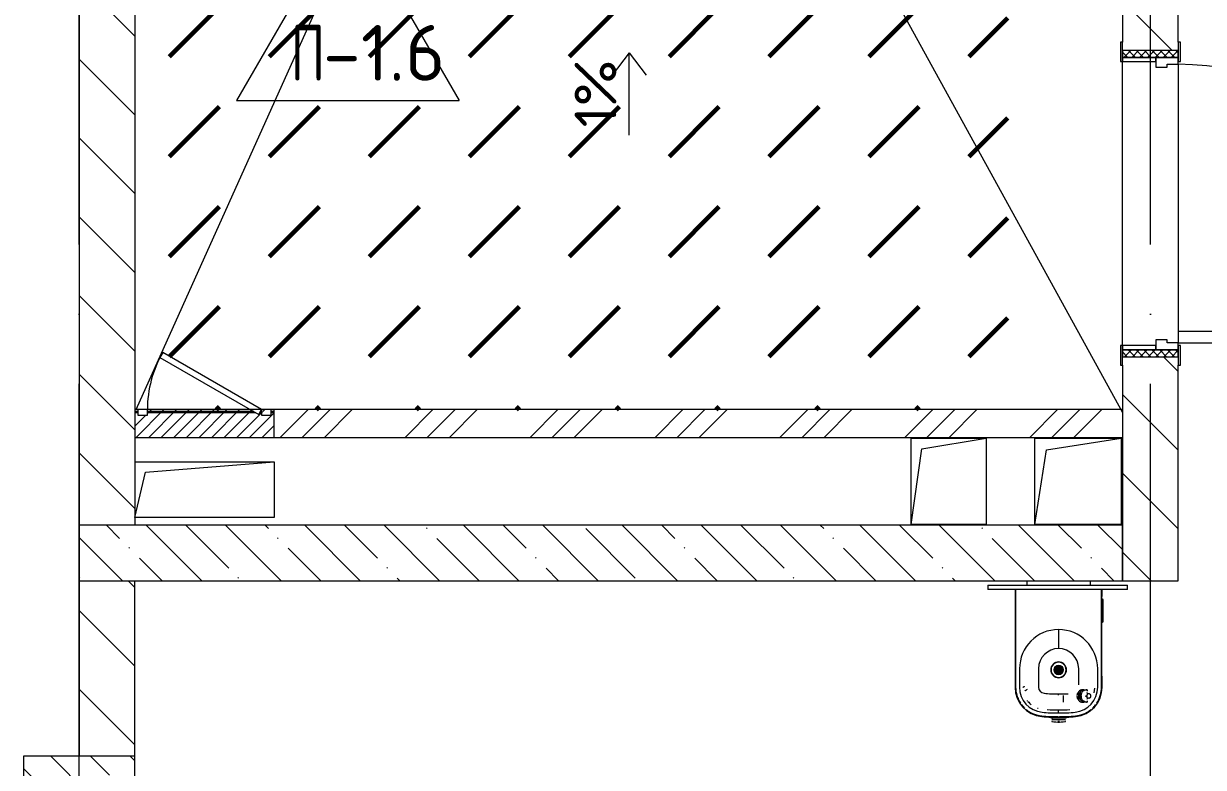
# Model space of a CAD drawing. Header units: millimetres. Extents: x -68946 to 288321, y -402657 to 324925.
# Drawn here: x 164353 to 168593, y -221671 to -219000 of the extents above; entities that cross this region are included whole.
import ezdxf

# ---------------------------------------------------------------- set-up
doc = ezdxf.new("R2010")
doc.units = ezdxf.units.MM
doc.linetypes.add('ADSK_Линия сетки', pattern=[2500, 2000, -250, 0, -250])
for name, color, linetype, lineweight in [('4.3.1) Обесп. пов.-ти ЧНП-8', 152, 'Continuous', 60), ('A-DETL-____-OTLN', 250, 'Continuous', 5), ('A-DETL-GENF-OTLN', 250, 'Continuous', 5), ('A-DOOR-____-MCUT', 250, 'Continuous', 5), ('A-DOOR-____-OTLN', 250, 'Continuous', 5), ('A-DOOR-FRAM-MCUT', 31, 'Continuous', 5), ('A-DOOR-FRAM-OTLN', 31, 'Continuous', 5), ('A-FLOR-____-IDEN', 11, 'Continuous', 9), ('A-FLOR-____-OTLN', 192, 'Continuous', 9), ('A-GENM-____-MCUT', 250, 'Continuous', 25), ('A-GENM-____-OTLN', 250, 'Continuous', 9), ('A-GLAZ-____-OTLN', 250, 'Continuous', 5), ('A-WALL-____-MCUT', 250, 'Continuous', 13), ('A-WALL-____-PATT', 250, 'Continuous', 13), ('G-____-____-DIMS', 250, 'Continuous', 9), ('I-WALL-____-OTLN', 250, 'Continuous', 9), ('S-COLS-____-MCUT', 250, 'Continuous', 25), ('S-COLS-____-OTLN', 250, 'Continuous', 9), ('S-GRID-____-OTLN', 250, 'Continuous', 9)]:
    doc.layers.add(name, color=color, linetype=linetype, lineweight=lineweight)
doc.styles.add('ISOCPEUR_2', font='isocpeur.ttf', dxfattribs={"height": 160})
doc.styles.add('ISOCPEUR_3', font='isocpeur.ttf', dxfattribs={"height": 250})
pattern_1 = [(135, (28052.9, -258555.93), (-141.42136, -141.42136), [])]

# ---------------------------------------------------------------- blocks, each defined once
blk = doc.blocks.new('Дверь_СКБ_1Ст_Внутренняя - Д-3л_1100x2100h_С_У_ Душ-42631068-АР1_Маркировочный план 3 этажа секция 2_3')
at = {"layer": 'A-DOOR-____-OTLN'}
h = blk.add_hatch(dxfattribs=at)
h.set_pattern_fill('FP_9', color=256, style=0, pattern_type=2)
h.set_pattern_definition([(135, (1751.41, 164.685), (-14.14214, -14.14214), []), (225, (1751.41, 164.685), (14.14214, -14.14214), [])])
h.paths.add_polyline_path([(562.5, 100), (537.5, 100), (537.5, -100), (562.5, -100), (562.5, -22.2)])
at = {"layer": 'A-DOOR-FRAM-OTLN'}
h = blk.add_hatch(dxfattribs=at)
h.set_pattern_fill('FP_10', color=256, style=0, pattern_type=2)
h.set_pattern_definition([(45, (-371.384, 164.685), (-14.1421, 14.1421), []), (135, (-371.384, 164.685), (-14.1421, -14.1421), [])])
h.paths.add_polyline_path([(-512.5, -22.2), (-512.5, 100), (-537.5, 100), (-537.5, -100), (-512.5, -100), (-512.5, -96.9)])
at = {"layer": 'A-DOOR-____-MCUT'}
for p, q in [((512.5, 1100), (472.5, 1100)), ((472.5, 1100), (472.5, 100)), ((512.5, 100), (512.5, 1100)), ((472.5, 100), (512.5, 100))]:
    blk.add_line(p, q, dxfattribs=at)
at = {"layer": 'A-DOOR-____-OTLN'}
blk.add_arc((512.5, 100), 1000, 90, 180, dxfattribs=at)
at = {"layer": 'A-DOOR-FRAM-MCUT'}
for p, q in [((-497.5, 108), (-567.5, 108)), ((-567.5, 108), (-567.5, 100)), ((-567.5, 100), (-497.5, 100)), ((-512.5, 100), (-537.5, 100)), ((-537.5, 100), (-537.5, -100)), ((-487.5, 100), (-512.5, 100)), ((-512.5, 100), (-512.5, 20)), ((-512.5, -100), (-512.5, 100)), ((-497.5, 100), (-512.5, 100)), ((-512.5, 100), (-512.5, 99)), ((-512.5, 99), (-497.5, 99)), ((-497.5, 100), (-497.5, 108)), ((-497.5, 99), (-497.5, 100)), ((-487.5, 60), (-487.5, 100)), ((512.5, 100), (512.5, 60)), ((537.5, 100), (512.5, 100)), ((592.5, 108), (522.5, 108)), ((522.5, 108), (522.5, 100)), ((537.5, 100), (522.5, 100)), ((522.5, 100), (522.5, 99)), ((522.5, 100), (592.5, 100)), ((522.5, 99), (537.5, 99)), ((537.5, 20), (537.5, 100)), ((562.5, 100), (537.5, 100)), ((537.5, 100), (537.5, -100)), ((537.5, 99), (537.5, 100)), ((562.5, -100), (562.5, 100)), ((592.5, 100), (592.5, 108)), ((-477.5, 60), (-487.5, 60)), ((-477.5, 20), (-477.5, 60)), ((512.5, 60), (502.5, 60)), ((502.5, 60), (502.5, 20)), ((-512.5, 20), (-477.5, 20)), ((-497.5, 20), (-512.5, 20)), ((-512.5, 20), (-512.5, -100)), ((-497.5, -100), (-497.5, 20)), ((502.5, 20), (537.5, 20)), ((537.5, 20), (522.5, 20)), ((522.5, 20), (522.5, -100)), ((537.5, -100), (537.5, 20)), ((-497.5, -100), (-567.5, -100)), ((-567.5, -100), (-567.5, -108)), ((-567.5, -108), (-497.5, -108)), ((-537.5, -100), (-512.5, -100)), ((-512.5, -100), (-497.5, -100)), ((-497.5, -108), (-497.5, -100)), ((522.5, -100), (537.5, -100)), ((592.5, -100), (522.5, -100)), ((522.5, -100), (522.5, -108)), ((522.5, -108), (592.5, -108)), ((537.5, -100), (562.5, -100)), ((592.5, -108), (592.5, -100))]:
    blk.add_line(p, q, dxfattribs=at)
blk = doc.blocks.new('HDF-EBP_BASE - HDF-EBP_BASE-V65-АР1_Маркировочный план 3 этажа секция 2_3')
at = {"layer": 'A-GENM-____-OTLN', "lineweight": 5}
for p, q in [((-254.4, 0), (247.3, 0)), ((-254.4, 0), (-254.4, -15.9)), ((-114.3, 15.2), (-114.3, 0)), ((114.3, 0), (114.3, 15.2)), ((247.3, -15.9), (247.3, 0)), ((247.3, -15.9), (-254.4, -15.9))]:
    blk.add_line(p, q, dxfattribs=at)
blk = doc.blocks.new('HDF-EBP_SINK - HDF-EBP_SINK-V66-АР1_Маркировочный план 3 этажа секция 2_3')
at = {"layer": 'A-GENM-____-OTLN', "lineweight": 5}
for p, q in [((-156.6, -15.9), (-156.6, -41.3)), ((-156.6, -41.3), (-154.4, -41.3)), ((-154.4, -367.1), (-154.4, -15.9)), ((-154.4, -15.9), (-154.4, -367.1)), ((154.4, -15.9), (154.4, -367.1)), ((154.4, -367.1), (154.4, -15.9)), ((154.4, -41.3), (156.6, -41.3)), ((156.6, -41.3), (156.6, -15.9)), ((-154.4, -326.9), (-156.6, -326.9)), ((-156.6, -326.9), (-156.6, -367.1)), ((-140.4, -300.5), (-140.5, -367)), ((-72.1, -300.6), (-72.2, -367.1)), ((72.2, -358.4), (72.1, -300.6)), ((140.5, -367), (140.4, -300.5)), ((156.6, -326.9), (154.4, -326.9)), ((156.6, -367.1), (156.6, -326.9)), ((87.2, -381.6), (80.2, -381.6)), ((94.1, -378), (85.8, -378)), ((93, -376), (102.1, -376)), ((102.5, -376), (102.5, -381.2)), ((128.5, -371), (126.6, -387.1)), ((67.9, -392.4), (67.9, -390.6)), ((67.9, -406.3), (67.9, -404.6)), ((71.6, -383.4), (71.6, -413.5)), ((72.3, -396.8), (75, -396.8)), ((75, -399.9), (72.3, -399.9)), ((75, -393.5), (76.6, -392.9)), ((75, -393.5), (76.5, -393)), ((75, -396.8), (75, -393.5)), ((75, -396.8), (76.6, -396.8)), ((75, -403.2), (75, -399.9)), ((76.6, -399.9), (75, -399.9)), ((76.5, -403.7), (75, -403.2)), ((76.6, -403.7), (75, -403.2)), ((76.6, -393.4), (76.6, -393.5)), ((76.6, -393.5), (76.6, -396.8)), ((76.6, -396.8), (76.6, -396.8)), ((76.6, -396.8), (76.6, -396.8)), ((76.6, -399.9), (76.6, -403.2)), ((76.6, -399.9), (76.6, -399.9)), ((76.6, -399.9), (76.6, -399.9)), ((76.6, -403.2), (76.6, -403.2)), ((77.1, -408), (77.1, -388.9)), ((77.2, -388.1), (82.7, -388.1)), ((82.7, -408.8), (77.2, -408.8)), ((78, -396.8), (79.3, -396.8)), ((80.2, -415.3), (87.2, -415.3)), ((94.1, -418.9), (85.8, -418.9)), ((102.1, -421), (93, -421)), ((102.5, -408.7), (102.5, -410.5)), ((102.5, -415.7), (102.5, -420.9)), ((-28.6, -475.3), (-28.6, -473)), ((-3.1, -473), (-28.6, -473)), ((-28.6, -475.3), (-23.1, -475.3)), ((28.6, -475.3), (-28.6, -475.3)), ((-24.6, -484.4), (-23.8, -484.1)), ((24.6, -484.4), (-24.6, -484.4)), ((-23.8, -484.1), (-23.2, -484.1)), ((23.8, -484.1), (-23.8, -484.1)), ((22.2, -477.8), (-22.2, -477.8)), ((22.2, -484.1), (-22.2, -484.1)), ((2.6, -489.7), (-2.6, -489.7)), ((-2.6, -489.7), (2.6, -489.7)), ((2.6, -492), (-2.6, -492)), ((-2.6, -492), (2.6, -492)), ((28.6, -473), (3.1, -473)), ((23.1, -473), (28.6, -473)), ((23.2, -484.1), (23.8, -484.1)), ((23.8, -484.1), (24.6, -484.4)), ((28.6, -473), (28.6, -475.3))]:
    blk.add_line(p, q, dxfattribs=at)
at = {"layer": 'A-GENM-____-OTLN', "lineweight": 5, "flags": 128}
for points in [[(82.7, -376.6), (78.8, -377.9), (75.3, -380), (72.3, -382.6), (69.9, -385.7), (68.1, -389.1)], [(77.5, -386.9), (78.7, -384), (80.2, -381.6)], [(80.2, -381.6), (83, -379.5), (85.8, -378)], [(88.2, -376.2), (85.4, -376.4), (82.7, -376.6)], [(85.8, -378), (88.3, -377.3), (90.9, -376.8)], [(67.3, -398.5), (67.1, -395.3), (67.4, -392.1), (68.1, -389.5)], [(68.1, -407.5), (67.4, -404.9), (67.1, -401.7), (67.3, -398.5)], [(68.1, -407.8), (69.9, -411.3), (72.3, -414.4), (75.3, -417), (78.8, -419), (82.7, -420.3)], [(80.2, -415.3), (78.7, -412.9), (77.5, -410)], [(85.8, -418.9), (83, -417.4), (80.2, -415.3)], [(82.7, -420.3), (85.4, -420.5), (88.2, -420.7)], [(90.9, -420.1), (88.3, -419.6), (85.8, -418.9)], [(-28.6, -475.3), (-28.2, -475.6), (-27.7, -475.9), (-27.3, -476.1), (-26.9, -476.4), (-26.4, -476.6), (-25.9, -476.8), (-25.5, -477), (-25, -477.2), (-24.5, -477.3), (-24, -477.5), (-23.5, -477.6), (-23, -477.7), (-22.5, -477.7), (-22.2, -477.8)], [(-24.6, -489.5), (-24.6, -489.5), (-24.6, -489.6), (-24.6, -489.6), (-24.6, -489.7), (-24.6, -489.7), (-24.6, -489.7), (-24.6, -489.8), (-24.5, -489.8), (-24.5, -489.9), (-24.5, -489.9), (-24.5, -489.9), (-24.5, -490), (-24.5, -490), (-24.4, -490), (-24.4, -490.1), (-24.4, -490.1), (-24.4, -490.1), (-24.3, -490.2), (-24.3, -490.2), (-24.3, -490.2), (-24.2, -490.2), (-24.2, -490.3), (-24.2, -490.3), (-24.1, -490.3), (-24.1, -490.3), (-24.1, -490.4), (-24, -490.4), (-24, -490.4), (-24, -490.4), (-23.9, -490.4), (-23.9, -490.4), (-23.8, -490.4), (-23.8, -490.5), (-23.8, -490.5), (-23.7, -490.5)], [(-23.7, -490.5), (-16.7, -491.3), (-9.6, -491.8), (-2.6, -492)], [(2.6, -492), (9.7, -491.8), (16.8, -491.3), (23.7, -490.5)], [(22.2, -477.8), (22.7, -477.7), (23.2, -477.6), (23.7, -477.5), (24.2, -477.4), (24.7, -477.3), (25.2, -477.1), (25.7, -476.9), (26.1, -476.7), (26.6, -476.5), (27, -476.3), (27.5, -476), (27.9, -475.8), (28.3, -475.5), (28.6, -475.3)], [(23.7, -490.5), (23.8, -490.5), (23.8, -490.5), (23.9, -490.4), (23.9, -490.4), (23.9, -490.4), (24, -490.4), (24, -490.4), (24, -490.4), (24.1, -490.4), (24.1, -490.3), (24.1, -490.3), (24.2, -490.3), (24.2, -490.3), (24.2, -490.2), (24.3, -490.2), (24.3, -490.2), (24.3, -490.2), (24.4, -490.1), (24.4, -490.1), (24.4, -490.1), (24.4, -490), (24.5, -490), (24.5, -490), (24.5, -489.9), (24.5, -489.9), (24.5, -489.9), (24.5, -489.8), (24.6, -489.8), (24.6, -489.7), (24.6, -489.7), (24.6, -489.7), (24.6, -489.6), (24.6, -489.6), (24.6, -489.5), (24.6, -489.5)]]:
    blk.add_lwpolyline(points, dxfattribs=at)
at = {"layer": 'A-GENM-____-OTLN', "lineweight": 5}
for centre, radius in [((0, -304.7), 16.2), ((0, -304.7), 15.1), ((0, -304.7), 14.3), ((-10, -298.9), 2.38), ((-5.8, -294.7), 2.38), ((0, -293.2), 2.38), ((5.7, -294.7), 2.38), ((10, -298.9), 2.38), ((-11.5, -304.7), 2.38), ((-10, -310.5), 2.38), ((-5.9, -304.7), 2.38), ((-5.8, -314.7), 2.38), ((-2.8, -299.9), 2.38), ((-2.8, -309.5), 2.38), ((0, -316.2), 2.38), ((0, -304.7), 1.68), ((2.8, -299.9), 2.38), ((2.8, -309.5), 2.38), ((5.7, -314.7), 2.38), ((5.9, -304.7), 2.38), ((10, -310.5), 2.38), ((11.5, -304.7), 2.38)]:
    blk.add_circle(centre, radius, dxfattribs=at)
for centre, radius, start, end in [((0.2, -300.6), 140.6, 90.0806, 179.9517), ((-0.2, -300.6), 140.6, 0.0483, 89.9194), ((0.2, -300.6), 72.3, 90.1567, 179.9517), ((-0.2, -300.6), 72.3, 0.0483, 89.8433), ((0, -304.7), 28.5, 0, 180), ((0, -304.7), 28.5, 0, 180), ((0, -304.7), 27.1, 0, 180), ((0, -304.7), 16.2, 0, 180), ((0, -304.7), 15.1, 0, 180), ((0, -304.7), 15.1, 0, 180), ((0, -304.7), 15.1, 0, 180), ((0, -304.7), 15.1, 0, 180), ((0, -304.7), 14.3, 0, 180), ((0, -304.7), 14.3, 0, 180), ((0, -304.7), 14.3, 0, 180), ((0, -304.7), 14.3, 0, 180), ((-10, -298.9), 2.38, 0, 180), ((-10, -298.9), 2.38, 0, 180), ((0, -304.7), 11, 90, 270), ((-5.8, -294.7), 2.38, 0, 180), ((-5.8, -294.7), 2.38, 0, 180), ((-5.8, -294.7), 2.38, 180, 0), ((-5.8, -294.7), 2.38, 180, 360), ((0, -293.2), 2.38, 0, 180), ((0, -293.2), 2.38, 0, 180), ((0, -293.2), 2.38, 180, 0), ((0, -293.2), 2.38, 180, 255), ((0, -304.7), 11, 270, 90), ((0, -293.2), 2.38, 285, 0), ((5.7, -294.7), 2.38, 0, 180), ((5.7, -294.7), 2.38, 360, 180), ((5.7, -294.7), 2.38, 180, 0), ((5.7, -294.7), 2.38, 180, 0), ((10, -298.9), 2.38, 0, 180), ((10, -298.9), 2.38, 0, 180), ((0, -304.7), 28.5, 180, 360), ((0, -304.7), 28.5, 180, 360), ((0, -304.7), 27.1, 180, 0), ((0, -304.7), 16.2, 180, 0), ((0, -304.7), 15.1, 180, 360), ((0, -304.7), 15.1, 180, 0), ((0, -304.7), 15.1, 180, 0), ((0, -304.7), 15.1, 180, 0), ((0, -304.7), 14.3, 180, 360), ((0, -304.7), 14.3, 180, 0), ((0, -304.7), 14.3, 180, 0), ((0, -304.7), 14.3, 180, 0), ((-11.5, -304.7), 2.38, 360, 180), ((-11.5, -304.7), 2.38, 0, 180), ((-11.5, -304.7), 2.38, 180, 0), ((-11.5, -304.7), 2.38, 180, 360), ((-10, -298.9), 2.38, 180, 0), ((-10, -298.9), 2.38, 180, 360), ((-10, -310.5), 2.38, 0, 180), ((-10, -310.5), 2.38, 360, 180), ((-10, -310.5), 2.38, 180, 0), ((-10, -310.5), 2.38, 180, 0), ((-5.9, -304.7), 2.38, 0, 180), ((-5.9, -304.7), 2.38, 105, 180), ((-5.9, -304.7), 2.38, 180, 0), ((-5.9, -304.7), 2.38, 180, 255), ((-5.8, -314.7), 2.38, 0, 180), ((-5.8, -314.7), 2.38, 0, 180), ((-5.8, -314.7), 2.38, 180, 0), ((-5.8, -314.7), 2.38, 180, 0), ((-5.9, -304.7), 2.38, 0, 90), ((-5.9, -304.7), 2.38, 270, 0), ((-2.8, -299.9), 2.38, 0, 180), ((-2.8, -299.9), 2.38, 0, 180), ((-2.8, -299.9), 2.38, 180, 0), ((-2.8, -309.5), 2.38, 0, 180), ((-2.8, -309.5), 2.38, 180, 0), ((-2.8, -309.5), 2.38, 180, 0), ((-2.8, -299.9), 2.38, 195, 0), ((-2.8, -309.5), 2.38, 0, 165), ((0, -316.2), 2.38, 0, 180), ((0, -316.2), 2.38, 105, 180), ((0, -316.2), 2.38, 180, 0), ((0, -316.2), 2.38, 180, 0), ((0, -304.7), 1.68, 0, 180), ((0, -304.7), 1.68, 0, 180), ((0, -304.7), 1.68, 180, 0), ((0, -304.7), 1.68, 180, 0), ((2.8, -299.9), 2.38, 0, 180), ((2.8, -299.9), 2.38, 360, 180), ((2.8, -299.9), 2.38, 180, 0), ((2.8, -299.9), 2.38, 180, 345), ((2.8, -309.5), 2.38, 0, 180), ((2.8, -309.5), 2.38, 15, 180), ((2.8, -309.5), 2.38, 180, 0), ((2.8, -309.5), 2.38, 180, 0), ((0, -316.2), 2.38, 0, 75), ((5.7, -314.7), 2.38, 0, 180), ((5.7, -314.7), 2.38, 0, 180), ((5.7, -314.7), 2.38, 180, 0), ((5.7, -314.7), 2.38, 180, 0), ((5.9, -304.7), 2.38, 90.0554, 180), ((5.9, -304.7), 2.38, 0, 180), ((5.9, -304.7), 2.38, 90, 180), ((5.9, -304.7), 2.38, 180, 0), ((5.9, -304.7), 2.38, 180, 270), ((5.9, -304.7), 2.38, 0, 75), ((5.9, -304.7), 2.38, 285, 0), ((10, -298.9), 2.38, 180, 0), ((10, -298.9), 2.38, 180, 360), ((10, -310.5), 2.38, 0, 180), ((10, -310.5), 2.38, 360, 180), ((10, -310.5), 2.38, 180, 0), ((10, -310.5), 2.38, 180, 0), ((11.5, -304.7), 2.38, 0, 180), ((11.5, -304.7), 2.38, 0, 180), ((11.5, -304.7), 2.38, 180, 0), ((11.5, -304.7), 2.38, 180, 0), ((-50.8, -367.1), 105.8, 180, 264.535), ((-50.8, -367.1), 103.6, 180, 213.814), ((-50.8, -367.1), 103.6, 180, 195.4934), ((-50.3, -367.1), 90.2, 179.9517, 264.2224), ((-50.3, -367.1), 21.9, 179.9517, 264.2224), ((50.3, -367.1), 90.2, 275.7776, 0.0483), ((50.8, -367.1), 105.8, 275.465, 360), ((50.8, -367.1), 103.6, 326.186, 0), ((50.8, -367.1), 103.6, 344.5066, 360), ((-50.8, -367.1), 103.6, 200.6535, 211.4163), ((-50.7, -367), 78.7, 217.0387, 219.2483), ((-50.4, -367.7), 78.4, 220.2117, 232.1223), ((-4.3, 87.2), 478.5, 264.2224, 270.5192), ((4.3, 87.2), 478.5, 269.4808, 273.6015), ((94.7, -398.5), 4.73, 313.4033, 26.4947), ((94.7, -398.5), 13.1, 37.513, 57.2889), ((94.7, -398.5), 13.1, 305.7005, 322.487), ((50.8, -367.1), 103.6, 328.5837, 339.3465), ((-50.8, -367.1), 103.6, 217.8768, 226.8402), ((-50.8, -367.1), 103.6, 230.721, 264.535), ((-50.8, -367.1), 103.6, 233.1187, 243.8815), ((-50.8, -367.1), 103.6, 249.0416, 264.535), ((-50.4, -367.7), 78.4, 251.32, 252.7791), ((-4.3, 87.2), 546.8, 264.2224, 270.4544), ((0.1, 182.5), 631, 266.2538, 273.6897), ((4.3, 87.2), 546.8, 269.5456, 275.7776), ((50.8, -367.1), 103.6, 275.465, 309.279), ((50.8, -367.1), 103.6, 275.465, 290.9584), ((50.8, -367.1), 103.6, 296.1185, 306.8813), ((50.8, -367.1), 103.6, 313.3418, 322.3052), ((0, 163.9), 639.2, 264.535, 267.5504), ((0, 163.9), 637, 264.535, 270), ((0, 163.9), 637, 264.535, 270), ((0, 163.9), 639.2, 267.6208, 267.7358), ((0, 163.9), 639.2, 267.8004, 267.927), ((0, 163.9), 637, 270, 275.465), ((0, 163.9), 637, 270, 275.465), ((0, 163.9), 639.2, 272.515, 275.465)]:
    blk.add_arc(centre, radius, start, end, dxfattribs=at)
for centre, major_axis, start_param, end_param in [((75.8, -398.3), (0, 5), 0.221966, 1.262588), ((75.8, -398.3), (0, 5), 1.879005, 2.919627), ((78.8, -398.3), (0, 5.94), 1.312399, 1.570796), ((78.8, -398.3), (0, 5.94), 1.570796, 1.829193), ((75.8, -398.3), (0, 5), 6.054967, 6.067574), ((75.8, -398.3), (0, 5), 3.357204, 4.367651), ((75.8, -398.3), (0, 5), 5.020598, 5.432897)]:
    blk.add_ellipse(centre, major_axis=major_axis, ratio=0.731354, start_param=start_param, end_param=end_param, dxfattribs=at)
for points, knots in [([(0, -160), (0, -160.8), (0, -162.5), (0, -165), (0, -167.3), (0, -169.2), (0, -170.8), (0, -172), (0, -172.7), (0, -173.2), (0, -173.6), (0, -174.4), (0, -175.8), (0, -178.5), (0, -182.4), (0, -185.8), (0, -188.6), (0, -190.8), (0, -193.1), (0, -195.3), (0, -197.5), (0, -199.7), (0, -202), (0, -205.1), (0, -209), (0, -213.7), (0, -220), (0, -225), (0, -228.3)], [-1, -1, -1, -1, -0.972222, -0.944444, -0.916667, -0.888889, -0.861111, -0.833333, -0.805556, -0.777778, -0.75, -0.722222, -0.666667, -0.611111, -0.555556, -0.5, -0.472222, -0.444444, -0.416667, -0.388889, -0.361111, -0.333333, -0.305556, -0.277778, -0.222222, -0.166667, -0.111111, 0, 0, 0, 0]), ([(-128.6, -367.4), (-128.2, -367.2), (-127.4, -366.7), (-126.2, -366), (-124.8, -365.1), (-123.5, -364.3), (-123.2, -364.1), (-123.2, -364.1)], [-1, -1, -1, -1, -0.857143, -0.714286, -0.571429, -0.285714, 0, 0, 0, 0]), ([(-121.6, -380), (-121, -379.6), (-119.7, -378.9), (-117.9, -377.9), (-116.7, -377.3), (-116.3, -377), (-116.2, -377)], [-1, -1, -1, -1, -0.7857143, -0.5714286, -0.2857143, -0.1428571, -0.1428571, -0.1428571, -0.1428571]), ([(-116.1, -376.9), (-116.1, -376.9), (-115.6, -376.6), (-113.6, -375.6), (-111.8, -374.5)], [-1, -1, -1, -1, -0.8571429, -0.5714286, -0.5714286, -0.5714286, -0.5714286]), ([(94.3, -376.6), (95.7, -376.5), (98.2, -376.3), (100.8, -376), (102.2, -375.9), (102.5, -376), (102.5, -376)], [0, 0, 0, 0, 0.1666667, 0.3333333, 0.5, 0.6188068, 0.6188068, 0.6188068, 0.6188068]), ([(17.9, -414.5), (17.9, -414.5), (17.9, -413.9), (17.9, -410.9), (17.9, -406.2), (17.9, -401.9), (18, -398.8), (18, -397.1)], [-1, -1, -1, -1, -0.8571429, -0.5714286, -0.4285714, -0.2857143, -0.1428571, -0.1428571, -0.1428571, -0.1428571]), ([(17.9, -420.8), (17.9, -420.1), (17.9, -418.7), (17.9, -416.6), (17.9, -415.2), (17.9, -414.7), (17.9, -414.6)], [-1, -1, -1, -1, -0.7857143, -0.5714286, -0.2857143, -0.1428571, -0.1428571, -0.1428571, -0.1428571]), ([(68.1, -389.1), (68.1, -389.3), (68, -389.5), (68, -389.9), (68, -390.1), (67.9, -390.4), (67.9, -390.7), (68, -391), (68, -391.2)], [0, 0, 0, 0, 0.1, 0.15, 0.2, 0.25, 0.3, 0.4, 0.4, 0.4, 0.4]), ([(68, -405.8), (68, -405.9), (67.9, -406.2), (67.9, -406.5), (68, -406.8), (68, -407), (68, -407.4), (68.1, -407.6), (68.1, -407.8)], [0.6, 0.6, 0.6, 0.6, 0.7, 0.75, 0.8, 0.85, 0.9, 1, 1, 1, 1]), ([(77.2, -408.8), (77.1, -408.1), (77.2, -406.7), (77.5, -404.8), (77.8, -403.5), (78, -402.7), (78.1, -402.1), (78.2, -401.5), (78.4, -400.9), (78.5, -400.3), (78.6, -399.7), (78.6, -399.1), (78.6, -398.5), (78.6, -397.8), (78.6, -397.2), (78.5, -396.6), (78.4, -396), (78.2, -395.4), (78.1, -394.8), (78, -394.2), (77.8, -393.5), (77.5, -392.1), (77.2, -390.2), (77.1, -388.8), (77.2, -388.1)], [0, 0, 0, 0, 0.111111, 0.222222, 0.277778, 0.305556, 0.333333, 0.361111, 0.388889, 0.416667, 0.444444, 0.472222, 0.5, 0.527778, 0.555556, 0.583333, 0.611111, 0.638889, 0.666667, 0.694444, 0.722222, 0.777778, 0.888889, 1, 1, 1, 1]), ([(82.7, -388.1), (82.1, -389.3), (81.2, -391.9), (80.5, -395.8), (80.4, -399), (80.6, -401.3), (80.8, -402.9), (81.2, -404.5), (81.7, -406.5), (82.3, -407.9), (82.7, -408.8)], [0, 0, 0, 0, 0.2, 0.4, 0.55, 0.625, 0.7, 0.775, 0.85, 1, 1, 1, 1]), ([(102.4, -420.9), (102.4, -421), (101.5, -421), (98.2, -420.7), (95.7, -420.4), (94.3, -420.3)], [0.3811932, 0.3811932, 0.3811932, 0.3811932, 0.6666667, 0.8333333, 1, 1, 1, 1]), ([(105, -406.4), (104.7, -406.3), (104.2, -405.8), (103.7, -404.9), (103.4, -404.2), (103.2, -403.7), (103.1, -403.3), (103, -402.9), (102.8, -402.3), (102.7, -401.6), (102.6, -401), (102.5, -400.5), (102.5, -399.9), (102.4, -399.2), (102.4, -398.4), (102.4, -397.7), (102.5, -397.1), (102.5, -396.6), (102.6, -395.7), (102.8, -394.9), (102.9, -394.4)], [-1, -1, -1, -1, -0.8, -0.7, -0.65, -0.6, -0.575, -0.55, -0.5, -0.45, -0.4, -0.375, -0.35, -0.3, -0.25, -0.2, -0.175, -0.15, -0.1, 0, 0, 0, 0]), ([(111, -390.3), (111.3, -390.4), (111.7, -390.6), (112.1, -391), (112.4, -391.2), (112.5, -391.3), (112.6, -391.4), (112.7, -391.5), (112.8, -391.6), (113, -391.8), (113.3, -392.2), (113.6, -392.6), (113.8, -393), (113.9, -393.3), (113.9, -393.5), (114, -393.7), (114.1, -394.1), (114.2, -394.5), (114.4, -395.2), (114.6, -396.1), (114.7, -397.1), (114.8, -397.9), (114.8, -398.3), (114.9, -398.6), (114.8, -398.9), (114.8, -399.4), (114.7, -400.1), (114.6, -401), (114.4, -401.9), (114.2, -402.5), (114.1, -402.9), (114, -403.2), (113.9, -403.4), (113.9, -403.5), (113.8, -403.7), (113.7, -404), (113.6, -404.3), (113.3, -404.8), (113, -405.1), (112.8, -405.3), (112.6, -405.4), (112.5, -405.6), (112.4, -405.7), (112.1, -406), (111.8, -406.2), (111.4, -406.4), (110.8, -406.7), (110.1, -406.9), (108.9, -407.1), (107.2, -407), (105.8, -406.7), (105, -406.4)], [-1, -1, -1, -1, -0.944444, -0.916667, -0.902778, -0.895833, -0.888889, -0.881944, -0.875, -0.861111, -0.833333, -0.805556, -0.791667, -0.784722, -0.777778, -0.770833, -0.763889, -0.75, -0.736111, -0.722222, -0.694444, -0.680556, -0.673611, -0.666667, -0.659722, -0.652778, -0.638889, -0.611111, -0.597222, -0.583333, -0.569444, -0.5625, -0.559028, -0.555556, -0.548611, -0.541667, -0.527778, -0.5, -0.472222, -0.458333, -0.451389, -0.444444, -0.430556, -0.416667, -0.388889, -0.361111, -0.333333, -0.277778, -0.222222, -0.111111, 0, 0, 0, 0]), ([(0, -459.6), (0, -458.7), (0, -457), (0, -454.6), (0, -452.3), (0, -450.4), (0, -449.1), (0, -448.5), (0, -448.4)], [-1, -1, -1, -1, -0.9722222, -0.9444444, -0.9166667, -0.8888889, -0.8611111, -0.852685, -0.852685, -0.852685, -0.852685])]:
    blk.add_open_spline(points, degree=3, knots=knots, dxfattribs=at)
for points in [[(-123.2, -364.1), (-123.2, -364.1), (-123, -364), (-122.7, -363.8)], [(87.2, -381.6), (86.4, -382.5), (84.8, -384.4), (83.4, -386.8), (82.7, -388.1)], [(94.1, -378), (93, -378.4), (90.7, -379.4), (88.4, -380.8), (87.2, -381.6)], [(91.2, -376), (90.4, -376.1), (89.3, -376.2), (88.2, -376.2)], [(90.9, -376.8), (91.7, -376.6), (93.1, -376.3), (93.6, -376.1), (93.6, -376.1)], [(93.6, -376.8), (93.9, -376.7), (94.1, -376.7), (94.3, -376.6)], [(99.3, -376.8), (98.5, -377), (96.8, -377.3), (95, -377.8), (94.1, -378)], [(102.4, -376.1), (102.2, -376.2), (101.1, -376.5), (99.3, -376.8)], [(0, -395.6), (0, -394.2), (0, -392.7), (0, -391.3)], [(77.2, -388.1), (77.2, -387.9), (77.3, -387.5), (77.4, -387.1), (77.5, -386.9)], [(77.5, -410), (77.4, -409.8), (77.3, -409.5), (77.2, -409), (77.2, -408.8)], [(82.7, -408.8), (83.4, -410.1), (84.8, -412.5), (86.4, -414.5), (87.2, -415.3)], [(87.2, -415.3), (88.4, -416.1), (90.7, -417.5), (93, -418.5), (94.1, -418.9)], [(88.2, -420.7), (89.3, -420.8), (90.4, -420.8), (91.2, -420.9)], [(93.6, -420.8), (93.6, -420.8), (93.1, -420.6), (91.7, -420.3), (90.9, -420.1)], [(94.3, -420.3), (94.1, -420.3), (93.9, -420.2), (93.6, -420.1)], [(94.1, -418.9), (95, -419.2), (96.8, -419.6), (98.5, -419.9), (99.3, -420.1)], [(99.3, -420.1), (100.2, -420.3), (101.6, -420.6), (102.3, -420.8), (102.4, -420.8)], [(102.4, -409.9), (102.4, -409.6), (102.4, -409.3), (102.3, -409.1)], [(102.9, -394.4), (103.2, -393.3), (103.8, -391.5), (104.6, -390.7), (105, -390.5)], [(105, -390.5), (106.2, -390.1), (108.3, -389.7), (110.1, -390), (111, -390.3)]]:
    blk.add_open_spline(points, degree=3, dxfattribs=at)
blk = doc.blocks.new('Elkay_logo - Elkay_logo-V67-АР1_Маркировочный план 3 этажа секция 2_3')
at = {"layer": 'A-GENM-____-OTLN', "lineweight": 5}
for p, q in [((140174.4, 37490), (140178.3, 37490)), ((140178.3, 37489.2), (140178.3, 37490)), ((140178.3, 37490), (140178.3, 37489.2)), ((140178.3, 37489.2), (140178.3, 37406.7)), ((140178.3, 37488.2), (140179.1, 37488.2)), ((140179.1, 37488.2), (140179.1, 37407.7)), ((140178.3, 37405.9), (140174.4, 37405.9)), ((140178.3, 37407.7), (140179.1, 37407.7)), ((140178.3, 37406.7), (140178.3, 37405.9)), ((140178.3, 37405.9), (140178.3, 37406.7))]:
    blk.add_line(p, q, dxfattribs=at)
blk = doc.blocks.new('BSC_Колонна _Прямоугольная - 400x400-V129-АР1_Маркировочный план 3 этажа секция 2_3')
at = {"layer": 'S-COLS-____-OTLN', "lineweight": 5}
h = blk.add_hatch(dxfattribs=at)
h.set_pattern_fill('FP_105', color=256, style=0, pattern_type=2)
h.set_pattern_definition([(135, (-136499.98, -36725), (-142.5612, -142.5612), []), (135, (-136357.42, -36725), (-142.5612, -142.5612), [252.016, -50.403, 3.353, -47.05])])
h.paths.add_polyline_path([(200, -200), (200, 200), (-200, 200), (-200, -200), (184, -200)])
at = {"layer": 'S-COLS-____-MCUT', "lineweight": 5}
for p, q in [((200, 200), (-200, 200)), ((-200, 200), (-200, -200)), ((200, -200), (200, 200)), ((-200, -200), (200, -200))]:
    blk.add_line(p, q, dxfattribs=at)
blk = doc.blocks.new('_Wn_-As_OpeningMEP_floor__Rectangular - _Wn_-As_OpeningMEP_floor__Rectangular-37748879-АР1_Маркировочный план 3 этажа секция 2_3')
at = {"layer": 'A-DETL-GENF-OTLN', "lineweight": 5}
for p, q in [((-113.5, 163.5), (155, 205)), ((-155, -105), (-113.5, 163.5))]:
    blk.add_line(p, q, dxfattribs=at)
blk = doc.blocks.new('_Wn_-As_OpeningMEP_floor__Rectangular - _Wn_-As_OpeningMEP_floor__Rectangular-39899416-АР1_Маркировочный план 3 этажа секция 2_3')
at = {"layer": 'A-DETL-GENF-OTLN', "lineweight": 5}
for p, q in [((-96.3, 166.3), (135, 205)), ((-135, -105), (-96.3, 166.3))]:
    blk.add_line(p, q, dxfattribs=at)
blk = doc.blocks.new('_Wn_-As_OpeningMEP_floor__Rectangular - _Wn_-As_OpeningMEP_floor__Rectangular-V187-АР1_Маркировочный план 3 этажа секция 2_3')
at = {"layer": 'A-DETL-GENF-OTLN', "lineweight": 5}
for p, q in [((-212.2, 112.2), (250, 150)), ((-250, -49.9), (-212.2, 112.2))]:
    blk.add_line(p, q, dxfattribs=at)
blk = doc.blocks.new('АР_Люк - ЛРС_ВК_500х400_наружный_NCS S 1000-N-V204-АР1_Маркировочный план 3 этажа секция 2_3')
at = {"layer": 'A-DOOR-____-OTLN'}
h = blk.add_hatch(dxfattribs=at)
h.set_pattern_fill('FP_144', color=256, style=0, pattern_type=2)
h.set_pattern_definition([(45, (125, 0), (-22.6274, 22.6274), [])])
h.paths.add_polyline_path([(340, 43), (330, 41), (330, 43)])
h.paths.add_polyline_path([(375, -50), (375, -50), (375, 50), (365, 50), (365, 30), (330, 30), (330, 40.1), (357.2, 40.1), (357.2, 43), (340, 43), (357.2, 46.4), (357.2, 50), (330, 50), (320, 32.7), (290, 50), (-80, 50), (-80, 30), (-115, 30), (-115, 50), (-125, 50), (-125, -50), (357.2, -50)])
at = {"layer": 'A-DETL-GENF-OTLN', "lineweight": 5}
for p, q in [((375, 50), (-125, 50)), ((-125, 50), (-125, -50)), ((375, -50), (375, 50)), ((-125, -50), (375, -50))]:
    blk.add_line(p, q, dxfattribs=at)
at = {"layer": 'A-DOOR-____-MCUT', "lineweight": 5}
for p, q in [((-25.1, 255), (-35.1, 237.7)), ((330, 50), (-25.1, 255)), ((-35.1, 237.7), (320, 32.7)), ((-80, 50), (-115, 50)), ((-115, 50), (-115, 30)), ((-80, 30), (-80, 50)), ((320, 32.7), (330, 50)), ((365, 50), (330, 50)), ((330, 50), (330, 30)), ((365, 30), (365, 50)), ((-115, 30), (-80, 30)), ((330, 30), (365, 30))]:
    blk.add_line(p, q, dxfattribs=at)
blk.add_arc((330, 50), 410, 150, 180, dxfattribs=at)
at = {"layer": 'A-DOOR-____-OTLN'}
blk.add_line((330, 50), (-25.1, 255), dxfattribs=at)
blk = doc.blocks.new('ASML_АР_Отделка Люка - ВО Отделка люков_Грунтовка 0_Шпатлевка 0_Окраска 0_0-42722003-АР1_Маркировочный план 3 этажа секция 2_3')
at = {"layer": 'A-GENM-____-MCUT', "lineweight": 5}
for p, q in [((-240, 3), (-250, 3)), ((-250, 3), (-250, 0)), ((177.1, 3), (-205, 3)), ((205, 3), (201, 3)), ((250, 3), (240, 3)), ((250, 0), (250, 3)), ((-250, 0), (-240, 0)), ((-205, 0), (182.3, 0)), ((199.2, 0), (205, 0)), ((240, 0), (250, 0))]:
    blk.add_line(p, q, dxfattribs=at)
blk = doc.blocks.new('AAR_СКБ_Марка_Перекрытия - Марка пола-17325028-АР1_Маркировочный план 3 этажа секция 2_3')
at = {"layer": 'A-FLOR-____-IDEN'}
for p, q in [((0, 6.932), (-4.002, 0)), ((0, 6.932), (4.002, 0)), ((-4.002, 0), (4.002, 0))]:
    blk.add_line(p, q, dxfattribs=at)

msp = doc.modelspace()

# ---------------------------------------------------------------- hatches: boundary and pattern name
at = {"layer": '4.3.1) Обесп. пов.-ти ЧНП-8'}
h = msp.add_hatch(dxfattribs=at)
h.set_pattern_fill('DASH', color=256, scale=80, angle=45)
h.paths.add_polyline_path([(164790.4057, -216050.928), (167890.1944, -216050.928), (167890.1944, -220385.9804), (164790.4057, -220385.9804)])
at = {"layer": 'A-WALL-____-PATT', "lineweight": 15}
h = msp.add_hatch(dxfattribs=at)
h.set_pattern_fill('FP_1', color=256, style=0, pattern_type=2)
h.set_pattern_definition(pattern_1)
h.paths.add_polyline_path([(168502.9057, -221000.7777), (168502.9057, -220195.9296), (168302.9057, -220195.9296), (168302.9057, -221000.7777), (168445.192, -221000.7777)])
h.paths.add_polyline_path([(168302.9057, -219095.9296), (168502.9057, -219095.9296), (168502.9057, -214120.9602), (168302.9057, -214120.9602), (168302.9057, -219065.9296)])
h.paths.add_polyline_path([(168302.9057, -213450.9602), (168502.9057, -213450.9602), (168502.9057, -213230.9602), (168302.9057, -213230.9602), (168302.9057, -213430.9602)])
h = msp.add_hatch(dxfattribs=at)
h.set_pattern_fill('FP_1', color=256, style=0, pattern_type=2)
h.set_pattern_definition(pattern_1)
h.paths.add_polyline_path([(164752.8838, -220800.7777), (164752.9057, -220800.7777), (164752.8838, -217830.9286), (164552.9057, -217830.9286), (164552.9057, -220800.7777), (164752.5368, -220800.7777)])
h.paths.add_polyline_path([(164752.9057, -217430.9286), (164752.8838, -216050.928), (164552.9057, -216050.928), (164552.9057, -217430.9286), (164752.8838, -217430.9286)])
h = msp.add_hatch(dxfattribs=at)
h.set_pattern_fill('FP_11', color=256, style=0, pattern_type=2)
h.set_pattern_definition([(45, (28052.9, -258555.93), (-224.5064, 224.5064), []), (45, (28132.28, -258555.93), (0, 449.0128), []), (45, (27973.53, -258555.93), (0, 449.0128), [])])
h.paths.add_polyline_path([(167093.589, -220485.9804), (168302.9057, -220485.9804), (168302.9057, -220385.9804), (165252.9057, -220385.9804), (165252.9057, -220485.9804), (166924.6386, -220485.9804)])
h = msp.add_hatch(dxfattribs=at)
h.set_pattern_fill('FP_19', color=256, style=0, pattern_type=2)
h.set_pattern_definition([(135, (28052.9, -258555.93), (-142.5612, -142.5612), []), (135, (28195.47, -258555.93), (-142.5612, -142.5612), [252.016, -50.403, 3.353, -47.05])])
h.paths.add_polyline_path([(164749.9996, -221000.7777), (168302.9057, -221000.7777), (168302.0779, -220800.7777), (164552.9057, -220800.7777), (164552.9057, -221000.7777), (164632.9057, -221000.7777)])
h = msp.add_hatch(dxfattribs=at)
h.set_pattern_fill('FP_1', color=256, style=0, pattern_type=2)
h.set_pattern_definition(pattern_1)
h.paths.add_polyline_path([(164552.9057, -225030.9608), (164752.9057, -225030.9608), (164752.8838, -222030.9286), (164552.9057, -222030.9286), (164552.9057, -224999.1221)])
h.paths.add_polyline_path([(164552.9057, -221630.9286), (164752.9057, -221630.9286), (164752.8838, -221000.7777), (164552.9057, -221000.7777)])

# ---------------------------------------------------------------- linework, layer by layer
at = {"layer": 'A-DETL-____-OTLN', "lineweight": 9}
msp.add_line((166457.8838, -217048.4286), (168302.9057, -220395.9292), dxfattribs=at)
at = {"layer": 'A-FLOR-____-OTLN'}
msp.add_line((164757.3785, -220385.9804), (166257.8838, -217048.4286), dxfattribs=at)
at = {"layer": 'A-FLOR-____-OTLN', "lineweight": 5}
for p, q in [((168502.9057, -219145.9296), (168502.9057, -220105.9296)), ((167542.8838, -220488.4808), (167812.8838, -220488.4808)), ((167542.8838, -220798.4808), (167542.8838, -220488.4808)), ((167812.8838, -220488.4808), (167812.8838, -220798.4808)), ((167987.8838, -220798.4286), (167987.8838, -220488.4286)), ((167987.8838, -220488.4286), (168297.8838, -220488.4286)), ((168297.8838, -220488.4286), (168297.8838, -220798.4286)), ((164752.9057, -220573.4286), (165252.8838, -220573.4286)), ((165252.8838, -220573.4286), (165252.8838, -220773.4286)), ((165252.8838, -220773.4286), (164752.9057, -220773.4286)), ((167812.8838, -220798.4808), (167542.8838, -220798.4808)), ((168297.8838, -220798.4286), (167987.8838, -220798.4286))]:
    msp.add_line(p, q, dxfattribs=at)
at = {"layer": 'A-WALL-____-MCUT', "color": 7, "lineweight": 15}
for p, q in [((168502.9057, -219065.9296), (168502.9057, -214120.9602)), ((168302.9057, -214260.9286), (168302.9057, -219065.9296)), ((164552.9057, -217830.9286), (164552.9057, -220800.7777)), ((164752.9057, -217830.9286), (164752.9057, -220392.9804)), ((168302.9057, -220225.9296), (168302.9057, -221000.7777)), ((168502.9057, -221000.7777), (168502.9057, -220225.9296)), ((164762.9057, -220385.9804), (164752.9057, -220385.9804)), ((164752.9057, -220395.9804), (164752.9057, -220800.7777)), ((165167.9057, -220385.9804), (164797.9057, -220385.9804)), ((168302.9057, -220385.9804), (165242.9057, -220385.9804)), ((164752.9057, -220485.9804), (168302.9057, -220485.9804)), ((164552.9057, -221000.7777), (164552.9057, -221630.9286)), ((164752.9057, -221630.9286), (164752.9057, -221000.7777)), ((168302.9057, -221000.7777), (168502.9057, -221000.7777))]:
    msp.add_line(p, q, dxfattribs=at)
at = {"layer": 'A-WALL-____-MCUT', "color": 250, "lineweight": 15}
for p, q in [((168302.9057, -220800.7777), (164552.9057, -220800.7777)), ((164552.9057, -220800.7777), (164552.9057, -221000.7777)), ((168302.9057, -221000.7777), (168302.9057, -220800.7777)), ((164552.9057, -221000.7777), (168302.9057, -221000.7777))]:
    msp.add_line(p, q, dxfattribs=at)
at = {"layer": 'G-____-____-DIMS'}
for p, q in [((166529.2272, -219104.4111), (166467.8411, -219184.4111)), ((166529.2272, -219104.4111), (166590.6134, -219184.4111)), ((166529.2272, -219400.0483), (166529.2272, -219104.4111))]:
    msp.add_line(p, q, dxfattribs=at)
at = {"layer": 'I-WALL-____-OTLN', "lineweight": 15}
for p, q in [((168302.9057, -220155.9296), (168302.9057, -219135.9296)), ((168502.9057, -219145.9296), (168502.9057, -220105.9296))]:
    msp.add_line(p, q, dxfattribs=at)
at = {"layer": 'S-GRID-____-OTLN', "linetype": 'ADSK_Линия сетки'}
for p, q in [((164552.9057, -262294.7685), (164552.9057, -197353.9241)), ((168402.9057, -262294.7685), (168402.9057, -197353.9241))]:
    msp.add_line(p, q, dxfattribs=at)

# ---------------------------------------------------------------- block references
at = {"layer": 'A-DOOR-____-OTLN', "rotation": 270}
msp.add_blockref('Дверь_СКБ_1Ст_Внутренняя - Д-3л_1100x2100h_С_У_ Душ-42631068-АР1_Маркировочный план 3 этажа секция 2_3', (168402.9057, -219633.4296), dxfattribs=at)
at = {"layer": 'A-DOOR-____-OTLN'}
msp.add_blockref('АР_Люк - ЛРС_ВК_500х400_наружный_NCS S 1000-N-V204-АР1_Маркировочный план 3 этажа секция 2_3', (164877.9057, -220435.9804), dxfattribs=at)
at = {"layer": 'A-FLOR-____-IDEN', "xscale": 99.99999999999993, "yscale": 99.99999999999993, "zscale": 99.99999999999993}
msp.add_blockref('AAR_СКБ_Марка_Перекрытия - Марка пола-17325028-АР1_Маркировочный план 3 этажа секция 2_3', (165518.1852, -219276.1615), dxfattribs=at)
at = {"layer": 'A-GENM-____-OTLN', "lineweight": 5}
for name, p in [('ASML_АР_Отделка Люка - ВО Отделка люков_Грунтовка 0_Шпатлевка 0_Окраска 0_0-42722003-АР1_Маркировочный план 3 этажа секция 2_3', (165002.9057, -220395.9804)), ('HDF-EBP_BASE - HDF-EBP_BASE-V65-АР1_Маркировочный план 3 этажа секция 2_3', (168072.9057, -221015.928)), ('HDF-EBP_SINK - HDF-EBP_SINK-V66-АР1_Маркировочный план 3 этажа секция 2_3', (168072.9057, -221015.928)), ('Elkay_logo - Elkay_logo-V67-АР1_Маркировочный план 3 этажа секция 2_3', (28052.9057, -258555.9292))]:
    msp.add_blockref(name, p, dxfattribs=at)
at = {"layer": 'A-GLAZ-____-OTLN'}
for name, p in [('_Wn_-As_OpeningMEP_floor__Rectangular - _Wn_-As_OpeningMEP_floor__Rectangular-39899416-АР1_Маркировочный план 3 этажа секция 2_3', (167677.8838, -220693.4808)), ('_Wn_-As_OpeningMEP_floor__Rectangular - _Wn_-As_OpeningMEP_floor__Rectangular-37748879-АР1_Маркировочный план 3 этажа секция 2_3', (168142.8838, -220693.4286)), ('_Wn_-As_OpeningMEP_floor__Rectangular - _Wn_-As_OpeningMEP_floor__Rectangular-V187-АР1_Маркировочный план 3 этажа секция 2_3', (165002.8838, -220723.4286))]:
    msp.add_blockref(name, p, dxfattribs=at)
at = {"layer": 'S-COLS-____-OTLN', "lineweight": 5}
msp.add_blockref('BSC_Колонна _Прямоугольная - 400x400-V129-АР1_Маркировочный план 3 этажа секция 2_3', (164552.8838, -221830.9286), dxfattribs=at)

# ---------------------------------------------------------------- texts
at = {"layer": 'A-FLOR-____-IDEN', "char_height": 200, "attachment_point": 1, "style": 'ISOCPEUR_2'}
for s, insert, width in [('\\fISOCPEUR|b0|i0|c204|p34|;\\W.7;П', (165312.9503, -219004.7757), 140.295312), ('-1.6', (165428.7055, -219004.7757), 381.60325)]:
    msp.add_mtext(s, dxfattribs=dict(at, insert=insert, width=width))
at = {"layer": 'G-____-____-DIMS', "insert": (166333.2589, -219372.4944), "char_height": 150, "width": 288.635232, "attachment_point": 1, "rotation": 90, "line_spacing_factor": 1.149209, "style": 'ISOCPEUR_3'}
msp.add_mtext('1%', dxfattribs=at)

doc.saveas('drawing.dxf')
